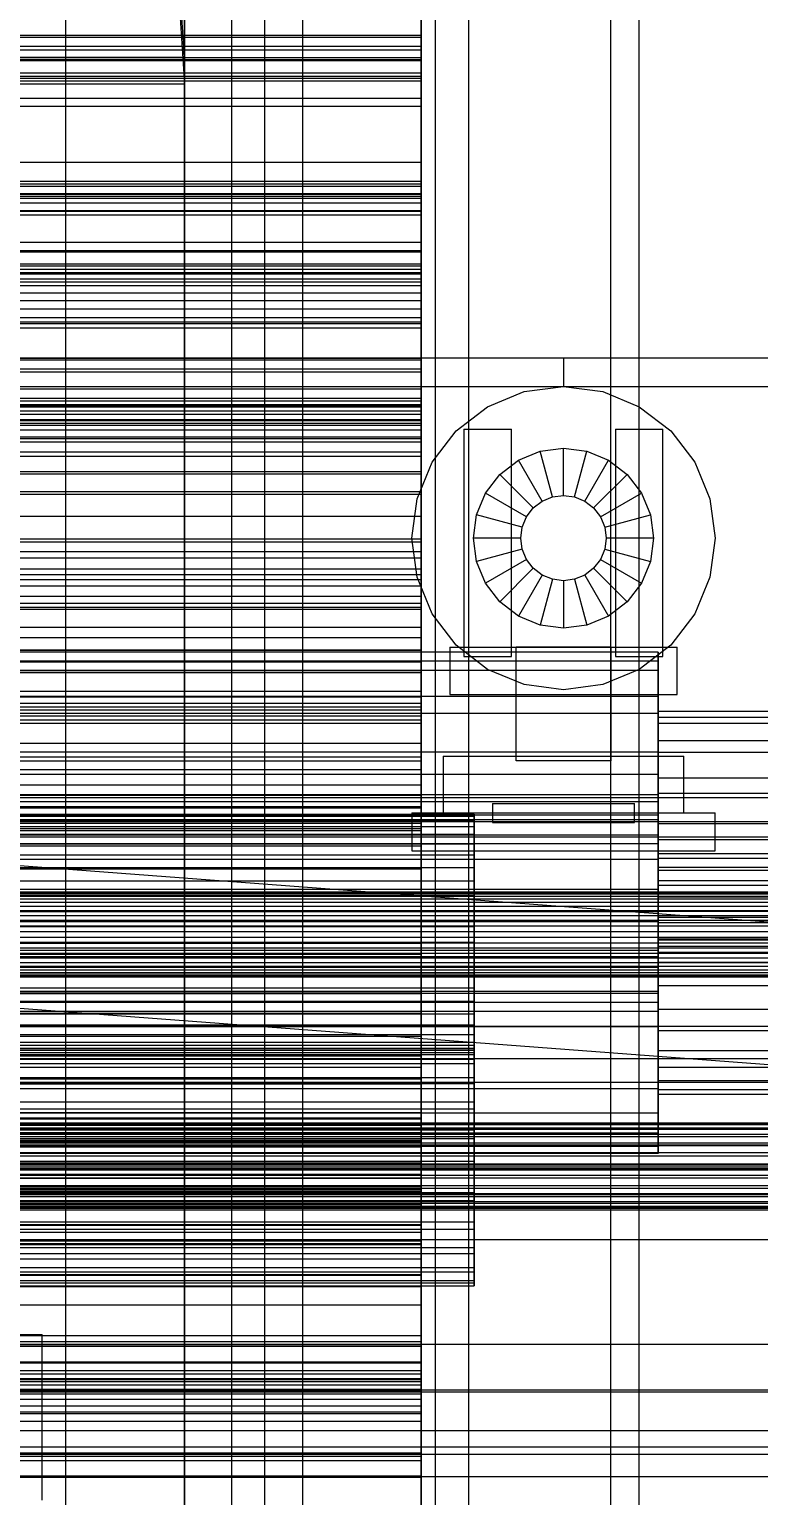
# Model space of a CAD drawing. Header units: millimetres. Extents: x -1970 to 34302, y -65268 to 6837.
# Drawn here: x 217.3 to 371.2, y -35690 to -35380.7 of the extents above; entities that cross this region are included whole.
import ezdxf

# ---------------------------------------------------------------- set-up
doc = ezdxf.new("R2010")
doc.units = ezdxf.units.MM
for name, color, linetype, lineweight in [('COTAS_O', 1, 'Continuous', 0), ('COTAS_P', 1, 'Continuous', 0), ('frontal_briquetadora', 7, 'Continuous', 0), ('frontal_C01', 7, 'Continuous', 0), ('frontal_C02', 7, 'Continuous', 0), ('frontal_C05', 7, 'Continuous', 0), ('frontal_dos-mix', 7, 'Continuous', 0), ('frontal_tolva_provisional', 7, 'Continuous', 0)]:
    doc.layers.add(name, color=color, linetype=linetype, lineweight=lineweight)
doc.dimstyles.new('R19_100', dxfattribs={"dimtxt": 250, "dimasz": 150, "dimexe": 150, "dimexo": 80, "dimgap": 100, "dimtad": 1, "dimtih": 1, "dimtoh": 1, "dimdsep": 46, "dimcen": 0.09, "dimadec": 0, "dimazin": 0, "dimtfac": 1, "dimtdec": 4, "dimtofl": 0, "dimtmove": 0, "dimatfit": 3, "dimfxl": 1, "dimtolj": 1, "dimtzin": 0, "dimarcsym": 0})

# ---------------------------------------------------------------- blocks, each defined once
blk = doc.blocks.new('*D41')
at = {"layer": 'COTAS_O', "color": 0, "lineweight": -2, "transparency": 16777216}
for p, q in [((-1480, -35920), (-1480, -35150)), ((490, -35920), (490, -35150)), ((-1330, -35300), (340, -35300))]:
    blk.add_line(p, q, dxfattribs=at)
at = {"layer": 'COTAS_O', "color": 0, "transparency": 16777216}
for points in [[(-1330, -35275), (-1330, -35325), (-1480, -35300)], [(340, -35275), (340, -35325), (490, -35300)]]:
    blk.add_solid(points, dxfattribs=at)
at = {"layer": 'Defpoints', "color": 0, "transparency": 16777216}
for p in [(490, -35300), (-1480, -36000), (490, -36000)]:
    blk.add_point(p, dxfattribs=at)
blk = doc.blocks.new('*D43')
at = {"layer": 'COTAS_P', "color": 0, "lineweight": -2, "transparency": 16777216}
for p, q in [((-804, -35920), (-804, -35150)), ((804, -35920), (804, -35150)), ((-654, -35300), (654, -35300))]:
    blk.add_line(p, q, dxfattribs=at)
at = {"layer": 'COTAS_P', "color": 0, "transparency": 16777216}
for points in [[(-654, -35275), (-654, -35325), (-804, -35300)], [(654, -35275), (654, -35325), (804, -35300)]]:
    blk.add_solid(points, dxfattribs=at)
at = {"layer": 'Defpoints', "color": 0, "transparency": 16777216}
for p in [(804, -35300), (-804, -36000), (804, -36000)]:
    blk.add_point(p, dxfattribs=at)

msp = doc.modelspace()

# ---------------------------------------------------------------- linework, layer by layer
at = {"layer": 'frontal_briquetadora'}
for p, q in [((340, -35988), (340, -34950)), ((346, -35988), (346, -34950))]:
    msp.add_line(p, q, dxfattribs=at)
at = {"layer": 'frontal_C01'}
for p, q in [((250, -35735.764), (250, -32680.37)), ((250, -32685.104), (250, -35740.498)), ((300, -35356.057), (300, -35381.955)), ((300, -35385.017), (300, -35359.591)), ((300, -35386.623), (300, -35361.443)), ((300, -35367.204), (300, -35391.614)), ((300, -35381.955), (-300, -35381.955)), ((-300, -35382.329), (300, -35382.329)), ((300, -35381.955), (300, -35385.017)), ((300, -35382.329), (300, -35431.355)), ((300, -35382.329), (300, -35384.293)), ((300, -35384.293), (-300, -35384.293)), ((-300, -35385.017), (300, -35385.017)), ((300, -35433.319), (300, -35384.293)), ((-300, -35386.623), (300, -35386.623)), ((300, -35387.348), (-300, -35387.348)), ((300, -35391.614), (300, -35386.623)), ((300, -35434.716), (300, -35387.348)), ((300, -35390.55), (300, -35387.348)), ((-300, -35390.55), (300, -35390.55)), ((300, -35391.614), (-300, -35391.614)), ((300, -35390.55), (300, -35437.918)), ((-300, -35396.876), (300, -35396.876)), ((300, -35408.758), (300, -35396.876)), ((300, -35396.876), (300, -35417.324)), ((300, -35408.758), (-300, -35408.758)), ((300, -35427.619), (300, -35408.758)), ((300, -35413.819), (-300, -35413.819)), ((300, -35432.005), (300, -35413.819)), ((300, -35413.819), (300, -35427.332)), ((300, -35417.324), (-300, -35417.324)), ((-300, -35419.035), (300, -35419.035)), ((300, -35417.324), (300, -35427.619)), ((300, -35419.035), (300, -35456.583)), ((300, -35419.035), (300, -35425.639)), ((300, -35425.639), (-300, -35425.639)), ((300, -35463.187), (300, -35425.639)), ((-300, -35427.332), (300, -35427.332)), ((-300, -35427.619), (300, -35427.619)), ((300, -35427.332), (300, -35443.713)), ((300, -35430.247), (-300, -35430.247)), ((300, -35431.355), (-300, -35431.355)), ((300, -35436.317), (300, -35430.247)), ((300, -35430.247), (300, -35432.337)), ((300, -35433.319), (300, -35431.355)), ((-300, -35432.005), (300, -35432.005)), ((300, -35432.337), (-300, -35432.337)), ((-300, -35433.319), (300, -35433.319)), ((300, -35433.986), (-300, -35433.986)), ((-300, -35434.716), (300, -35434.716)), ((300, -35443.713), (300, -35432.005)), ((300, -35432.337), (300, -35442.446)), ((300, -35467.003), (300, -35433.986)), ((300, -35441.495), (300, -35433.986)), ((300, -35434.716), (300, -35437.918)), ((300, -35436.317), (-300, -35436.317)), ((300, -35437.918), (-300, -35437.918)), ((300, -35450.135), (300, -35436.317)), ((-300, -35441.495), (300, -35441.495)), ((300, -35442.446), (-300, -35442.446)), ((300, -35443.713), (-300, -35443.713)), ((300, -35441.495), (300, -35474.513)), ((300, -35442.446), (300, -35459.885)), ((300, -35450.135), (-300, -35450.135)), ((300, -35470.758), (300, -35450.135)), ((300, -35456.583), (-300, -35456.583)), ((300, -35463.187), (300, -35456.583)), ((300, -35459.885), (-300, -35459.885)), ((300, -35459.885), (300, -35483.465)), ((-300, -35463.187), (300, -35463.187)), ((-300, -35467.003), (300, -35467.003)), ((300, -35467.003), (300, -35474.513)), ((300, -35470.758), (-300, -35470.758)), ((300, -35496.782), (300, -35470.758)), ((300, -35474.513), (-300, -35474.513)), ((-300, -35478.725), (300, -35478.725)), ((300, -35495.771), (300, -35478.725)), ((300, -35478.725), (300, -35488.243)), ((300, -35483.465), (-300, -35483.465)), ((300, -35483.465), (300, -35511.579)), ((300, -35488.243), (-300, -35488.243)), ((300, -35488.243), (300, -35503.013)), ((-300, -35490.834), (300, -35490.834)), ((300, -35490.834), (300, -35506.842)), ((300, -35490.834), (300, -35500.307)), ((300, -35495.771), (-300, -35495.771)), ((300, -35496.782), (-300, -35496.782)), ((300, -35503.013), (300, -35495.771)), ((300, -35526.432), (300, -35496.782)), ((300, -35500.307), (-300, -35500.307)), ((300, -35502.685), (-300, -35502.685)), ((-300, -35503.013), (300, -35503.013)), ((300, -35516.316), (300, -35500.307)), ((300, -35509.003), (300, -35502.685)), ((300, -35502.685), (300, -35520.328)), ((300, -35506.842), (-300, -35506.842)), ((-300, -35509.003), (300, -35509.003)), ((300, -35516.316), (300, -35506.842)), ((300, -35524.291), (300, -35509.003)), ((350, -35512.085), (-350, -35512.085)), ((-300, -35511.579), (300, -35511.579)), ((300, -35511.709), (-300, -35511.709)), ((300, -35511.579), (300, -35542.312)), ((300, -35521.529), (300, -35511.709)), ((300, -35521.515), (300, -35511.709)), ((350, -35514), (350, -35512.085)), ((350, -35512.085), (350, -35515.941)), ((350, -35514), (-350, -35514)), ((350, -35521.397), (350, -35514)), ((350, -35515.941), (-350, -35515.941)), ((-300, -35516.316), (300, -35516.316)), ((350, -35515.941), (350, -35524.983)), ((350, -35521.397), (-350, -35521.397)), ((-300, -35520.328), (300, -35520.328)), ((-300, -35521.515), (300, -35521.515)), ((-300, -35521.529), (300, -35521.529)), ((300, -35520.328), (300, -35524.291)), ((300, -35521.515), (300, -35531.335)), ((300, -35521.529), (300, -35531.335)), ((350, -35533.148), (350, -35521.397)), ((300, -35524.291), (-300, -35524.291)), ((350, -35527.145), (350, -35524.557)), ((350, -35524.557), (350, -35525.842)), ((500, -35524.557), (350, -35524.557)), ((350, -35524.983), (-350, -35524.983)), ((300, -35526.432), (-300, -35526.432)), ((300, -35557.688), (300, -35526.432)), ((350, -35524.983), (350, -35537.833)), ((350, -35525.842), (350, -35530.806)), ((500, -35525.842), (350, -35525.842)), ((350, -35533.212), (350, -35527.145)), ((500, -35527.145), (350, -35527.145)), ((350, -35530.806), (350, -35538.691)), ((500, -35530.806), (350, -35530.806)), ((350, -35533.148), (-350, -35533.148)), ((300, -35531.335), (-300, -35531.335)), ((350, -35547.464), (350, -35533.148)), ((350, -35541.836), (350, -35533.212)), ((500, -35533.212), (350, -35533.212)), ((-350, -35537.833), (350, -35537.833)), ((350, -35537.833), (350, -35552.536)), ((350, -35538.691), (350, -35548.298)), ((500, -35538.691), (350, -35538.691)), ((300, -35542.312), (-300, -35542.312)), ((300, -35542.312), (300, -35573.568)), ((350, -35551.702), (350, -35541.836)), ((350, -35541.836), (500, -35541.836)), ((-311.15, -35546.25), (311.15, -35546.25)), ((311.15, -35546.692), (311.15, -35546.25)), ((311.15, -35546.25), (311.15, -35547.534)), ((350, -35547.464), (-350, -35547.464)), ((-311.15, -35546.692), (311.15, -35546.692)), ((-311.15, -35547.534), (311.15, -35547.534)), ((-311.15, -35548.832), (311.15, -35548.832)), ((311.15, -35548.832), (311.15, -35546.692)), ((311.15, -35547.534), (311.15, -35550.459)), ((311.15, -35552.523), (311.15, -35548.832)), ((350, -35562.167), (350, -35547.464)), ((350, -35548.298), (350, -35558.164)), ((500, -35548.298), (350, -35548.298)), ((350, -35552.536), (-350, -35552.536)), ((-311.15, -35550.459), (311.15, -35550.459)), ((-311.15, -35552.523), (311.15, -35552.523)), ((311.15, -35550.459), (311.15, -35554.824)), ((311.15, -35557.514), (311.15, -35552.523)), ((350, -35561.309), (350, -35551.702)), ((500, -35551.702), (350, -35551.702)), ((350, -35552.536), (350, -35566.852)), ((-311.15, -35554.824), (311.15, -35554.824)), ((311.15, -35554.824), (311.15, -35560.333)), ((-311.15, -35557.514), (311.15, -35557.514)), ((300, -35557.688), (-300, -35557.688)), ((300, -35588.421), (300, -35557.688)), ((311.15, -35563.465), (311.15, -35557.514)), ((350, -35558.164), (350, -35566.788)), ((500, -35558.164), (350, -35558.164)), ((-311.15, -35560.333), (311.15, -35560.333)), ((311.15, -35560.333), (311.15, -35566.609)), ((350, -35569.194), (350, -35561.309)), ((500, -35561.309), (350, -35561.309)), ((-440, -35562.616), (440, -35562.616)), ((-440, -35562.773), (440, -35562.773)), ((-440, -35563.071), (440, -35563.071)), ((-440, -35563.531), (440, -35563.531)), ((-440, -35564.107), (440, -35564.107)), ((-440, -35564.839), (440, -35564.839)), ((350, -35562.167), (-350, -35562.167)), ((311.15, -35563.465), (-311.15, -35563.465)), ((311.15, -35569.97), (311.15, -35563.465)), ((350, -35575.017), (350, -35562.167)), ((-440, -35565.654), (440, -35565.654)), ((-440, -35566.607), (440, -35566.607)), ((-440, -35567.606), (440, -35567.606)), ((350, -35566.852), (-350, -35566.852)), ((-311.15, -35566.609), (311.15, -35566.609)), ((311.15, -35566.609), (311.15, -35573.225)), ((350, -35566.788), (350, -35572.855)), ((500, -35566.788), (350, -35566.788)), ((350, -35566.852), (350, -35578.603)), ((440, -35568.716), (-440, -35568.716)), ((-440, -35569.83), (440, -35569.83)), ((-440, -35571.021), (440, -35571.021)), ((-311.15, -35569.97), (311.15, -35569.97)), ((300, -35568.665), (-300, -35568.665)), ((300, -35578.485), (300, -35568.665)), ((300, -35578.471), (300, -35568.665)), ((311.15, -35576.586), (311.15, -35569.97)), ((350, -35574.158), (350, -35569.194)), ((500, -35569.194), (350, -35569.194)), ((-440, -35572.174), (440, -35572.174)), ((-440, -35573.365), (440, -35573.365)), ((-311.15, -35573.225), (311.15, -35573.225)), ((300, -35573.568), (-300, -35573.568)), ((300, -35573.568), (300, -35603.218)), ((311.15, -35573.225), (311.15, -35579.73)), ((350, -35572.855), (350, -35575.443)), ((500, -35572.855), (350, -35572.855)), ((350, -35575.443), (350, -35574.158)), ((500, -35574.158), (350, -35574.158)), ((-440, -35574.479), (440, -35574.479)), ((-440, -35575.589), (440, -35575.589)), ((-440, -35576.587), (440, -35576.587)), ((350, -35575.017), (-350, -35575.017)), ((-311.15, -35576.586), (311.15, -35576.586)), ((300, -35575.709), (-300, -35575.709)), ((300, -35579.672), (300, -35575.709)), ((300, -35575.709), (300, -35590.997)), ((311.15, -35582.862), (311.15, -35576.586)), ((350, -35584.059), (350, -35575.017)), ((500, -35575.443), (350, -35575.443)), ((-440, -35577.54), (440, -35577.54)), ((-440, -35578.356), (440, -35578.356)), ((-440, -35579.087), (440, -35579.087)), ((-440, -35579.664), (440, -35579.664)), ((-440, -35580.124), (440, -35580.124)), ((-440, -35580.422), (440, -35580.422)), ((350, -35578.603), (-350, -35578.603)), ((-311.15, -35579.73), (311.15, -35579.73)), ((-300, -35578.471), (300, -35578.471)), ((-300, -35578.485), (300, -35578.485)), ((-300, -35579.672), (300, -35579.672)), ((300, -35578.471), (300, -35588.291)), ((300, -35578.485), (300, -35588.291)), ((300, -35597.315), (300, -35579.672)), ((311.15, -35579.73), (311.15, -35585.681)), ((350, -35578.603), (350, -35586)), ((-440, -35580.579), (440, -35580.579)), ((-311.15, -35582.862), (311.15, -35582.862)), ((311.15, -35588.37), (311.15, -35582.862)), ((350, -35584.059), (-350, -35584.059)), ((350, -35586), (-350, -35586)), ((-311.15, -35585.681), (311.15, -35585.681)), ((-300, -35583.684), (300, -35583.684)), ((300, -35583.684), (300, -35599.693)), ((300, -35583.684), (300, -35593.158)), ((311.15, -35585.681), (311.15, -35590.672)), ((350, -35587.915), (350, -35584.059)), ((350, -35586), (350, -35587.915)), ((350, -35587.915), (-350, -35587.915)), ((-311.15, -35588.37), (311.15, -35588.37)), ((300, -35588.291), (-300, -35588.291)), ((300, -35588.421), (-300, -35588.421)), ((300, -35616.535), (300, -35588.421)), ((311.15, -35592.736), (311.15, -35588.37)), ((-311.15, -35590.672), (311.15, -35590.672)), ((-311.15, -35592.736), (311.15, -35592.736)), ((-300, -35590.997), (300, -35590.997)), ((300, -35590.997), (300, -35597.315)), ((311.15, -35590.672), (311.15, -35594.363)), ((311.15, -35595.66), (311.15, -35592.736)), ((-311.15, -35594.363), (311.15, -35594.363)), ((-311.15, -35595.66), (311.15, -35595.66)), ((300, -35593.158), (-300, -35593.158)), ((300, -35609.166), (300, -35593.158)), ((311.15, -35594.363), (311.15, -35596.503)), ((311.15, -35596.945), (311.15, -35595.66)), ((-311.15, -35596.503), (311.15, -35596.503)), ((-311.15, -35596.945), (311.15, -35596.945)), ((-300, -35596.987), (300, -35596.987)), ((300, -35597.315), (-300, -35597.315)), ((300, -35596.987), (300, -35604.229)), ((300, -35611.757), (300, -35596.987)), ((311.15, -35596.503), (311.15, -35596.945)), ((300, -35599.693), (-300, -35599.693)), ((300, -35609.166), (300, -35599.693)), ((300, -35603.218), (-300, -35603.218)), ((300, -35604.229), (-300, -35604.229)), ((300, -35603.218), (300, -35629.242)), ((300, -35604.229), (300, -35621.275)), ((-300, -35609.166), (300, -35609.166)), ((300, -35611.757), (-300, -35611.757)), ((300, -35621.275), (300, -35611.757)), ((300, -35616.535), (-300, -35616.535)), ((300, -35640.115), (300, -35616.535)), ((-450, -35620.217), (450, -35620.217)), ((430, -35621.369), (-430, -35621.369)), ((-300, -35621.275), (300, -35621.275)), ((430, -35626.369), (-430, -35626.369)), ((300, -35625.487), (-300, -35625.487)), ((300, -35658.505), (300, -35625.487)), ((300, -35632.997), (300, -35625.487)), ((450, -35629.823), (-450, -35629.823)), ((300, -35629.242), (-300, -35629.242)), ((300, -35629.242), (300, -35649.865)), ((-300, -35632.997), (300, -35632.997)), ((300, -35632.997), (300, -35666.014)), ((-300, -35636.813), (300, -35636.813)), ((300, -35636.813), (300, -35674.361)), ((300, -35636.813), (300, -35643.417)), ((300, -35640.115), (-300, -35640.115)), ((300, -35657.554), (300, -35640.115)), ((300, -35643.417), (-300, -35643.417)), ((300, -35680.965), (300, -35643.417)), ((300, -35649.865), (-300, -35649.865)), ((300, -35649.865), (300, -35663.683)), ((300, -35656.287), (-300, -35656.287)), ((300, -35657.554), (-300, -35657.554)), ((300, -35672.668), (300, -35656.287)), ((300, -35656.287), (300, -35667.995)), ((300, -35667.663), (300, -35657.554)), ((450, -35658.112), (-450, -35658.112)), ((-300, -35658.505), (300, -35658.505)), ((300, -35658.505), (300, -35666.014)), ((300, -35662.082), (-300, -35662.082)), ((300, -35663.683), (-300, -35663.683)), ((300, -35709.45), (300, -35662.082)), ((300, -35665.284), (300, -35662.082)), ((300, -35663.683), (300, -35669.753)), ((-300, -35665.284), (300, -35665.284)), ((300, -35666.014), (-300, -35666.014)), ((-300, -35666.681), (300, -35666.681)), ((300, -35665.284), (300, -35712.652)), ((300, -35666.681), (300, -35715.707)), ((300, -35666.681), (300, -35668.645)), ((-450, -35667.717), (450, -35667.717)), ((300, -35667.663), (-300, -35667.663)), ((-300, -35667.995), (300, -35667.995)), ((300, -35668.645), (-300, -35668.645)), ((300, -35669.753), (-300, -35669.753)), ((300, -35669.753), (300, -35667.663)), ((300, -35667.995), (300, -35686.181)), ((300, -35717.671), (300, -35668.645)), ((-300, -35672.381), (300, -35672.381)), ((-300, -35672.668), (300, -35672.668)), ((300, -35672.381), (300, -35691.242)), ((300, -35682.676), (300, -35672.381)), ((300, -35686.181), (300, -35672.668)), ((300, -35674.361), (-300, -35674.361)), ((300, -35680.965), (300, -35674.361)), ((430, -35676.369), (-430, -35676.369)), ((430, -35681.369), (-430, -35681.369)), ((-300, -35680.965), (300, -35680.965)), ((300, -35682.676), (-300, -35682.676)), ((300, -35703.124), (300, -35682.676)), ((300, -35686.181), (-300, -35686.181))]:
    msp.add_line(p, q, dxfattribs=at)
at = {"layer": 'frontal_C02'}
for p, q in [((250, -35767.535), (250, -32976.99)), ((250, -32981.769), (250, -35772.314)), ((250, -35386.528), (228.298, -35041.759)), ((228.298, -35047.5), (250, -35392.269)), ((-300, -35387.01), (300, -35387.01)), ((130, -35386.528), (250, -35386.528)), ((250, -35392.269), (250, -35386.528)), ((300, -35391.059), (300, -35387.01)), ((300, -35387.01), (300, -35412.781)), ((300, -35389.935), (-300, -35389.935)), ((300, -35391.059), (-300, -35391.059)), ((300, -35415.315), (300, -35389.935)), ((300, -35389.935), (300, -35395.193)), ((300, -35416.29), (300, -35391.059)), ((250, -35392.269), (130, -35392.269)), ((-300, -35395.193), (300, -35395.193)), ((300, -35395.193), (300, -35419.872)), ((300, -35412.781), (-300, -35412.781)), ((-300, -35413.236), (300, -35413.236)), ((300, -35412.781), (300, -35416.29)), ((300, -35413.236), (300, -35461.953)), ((300, -35413.236), (300, -35415.487)), ((-300, -35415.315), (300, -35415.315)), ((300, -35415.487), (-300, -35415.487)), ((300, -35415.961), (-300, -35415.961)), ((-300, -35416.29), (300, -35416.29)), ((300, -35419.872), (300, -35415.315)), ((300, -35464.204), (300, -35415.487)), ((300, -35463.778), (300, -35415.961)), ((300, -35418.884), (300, -35415.961)), ((-300, -35418.884), (300, -35418.884)), ((300, -35418.884), (300, -35466.701)), ((300, -35419.872), (-300, -35419.872)), ((-300, -35430.538), (300, -35430.538)), ((300, -35442.811), (300, -35430.538)), ((300, -35430.538), (300, -35450.496)), ((300, -35439.738), (-300, -35439.738)), ((300, -35458.468), (300, -35439.738)), ((300, -35439.738), (300, -35452.896)), ((300, -35442.811), (-300, -35442.811)), ((300, -35461.131), (300, -35442.811)), ((300, -35450.496), (-300, -35450.496)), ((300, -35450.496), (300, -35461.131)), ((-300, -35452.272), (300, -35452.272)), ((-300, -35452.896), (300, -35452.896)), ((300, -35452.272), (300, -35488.836)), ((300, -35452.272), (300, -35459.093)), ((300, -35452.896), (300, -35469.869)), ((-300, -35458.468), (300, -35458.468)), ((300, -35459.093), (-300, -35459.093)), ((300, -35469.869), (300, -35458.468)), ((300, -35495.657), (300, -35459.093)), ((300, -35460.073), (-300, -35460.073)), ((300, -35460.39), (-300, -35460.39)), ((-300, -35461.131), (300, -35461.131)), ((300, -35461.953), (-300, -35461.953)), ((300, -35465.24), (300, -35460.073)), ((300, -35460.073), (300, -35463.079)), ((300, -35494.494), (300, -35460.39)), ((300, -35467.703), (300, -35460.39)), ((300, -35464.204), (300, -35461.953)), ((300, -35463.079), (-300, -35463.079)), ((-300, -35463.778), (300, -35463.778)), ((-300, -35464.204), (300, -35464.204)), ((300, -35465.24), (-300, -35465.24)), ((300, -35463.079), (300, -35474.053)), ((300, -35463.778), (300, -35466.701)), ((300, -35478.227), (300, -35465.24)), ((300, -35466.701), (-300, -35466.701)), ((-300, -35467.703), (300, -35467.703)), ((300, -35467.703), (300, -35501.807)), ((300, -35469.869), (-300, -35469.869)), ((300, -35474.053), (-300, -35474.053)), ((300, -35474.053), (300, -35492.247)), ((300, -35478.227), (-300, -35478.227)), ((300, -35498.15), (300, -35478.227)), ((300, -35488.836), (-300, -35488.836)), ((300, -35495.657), (300, -35488.836)), ((300, -35492.247), (-300, -35492.247)), ((300, -35492.247), (300, -35516.421)), ((-300, -35494.494), (300, -35494.494)), ((-300, -35495.657), (300, -35495.657)), ((300, -35494.494), (300, -35501.807)), ((300, -35498.15), (-300, -35498.15)), ((300, -35523.652), (300, -35498.15)), ((300, -35501.807), (-300, -35501.807)), ((-300, -35514.114), (300, -35514.114)), ((300, -35531.322), (300, -35514.114)), ((300, -35514.114), (300, -35522.912)), ((300, -35516.421), (-300, -35516.421)), ((300, -35516.421), (300, -35544.928)), ((300, -35522.912), (-300, -35522.912)), ((300, -35523.652), (-300, -35523.652)), ((300, -35522.912), (300, -35537.822)), ((300, -35552.993), (300, -35523.652)), ((-300, -35525.533), (300, -35525.533)), ((300, -35527.124), (-300, -35527.124)), ((300, -35525.533), (300, -35540.146)), ((300, -35525.533), (300, -35535.097)), ((300, -35534.185), (300, -35527.124)), ((300, -35527.124), (300, -35544.656)), ((300, -35531.322), (-300, -35531.322)), ((300, -35537.822), (300, -35531.322)), ((-300, -35534.185), (300, -35534.185)), ((300, -35535.097), (-300, -35535.097)), ((300, -35536.868), (-300, -35536.868)), ((300, -35549.376), (300, -35534.185)), ((300, -35549.71), (300, -35535.097)), ((300, -35548.121), (300, -35536.868)), ((300, -35546.612), (300, -35536.868)), ((-300, -35537.822), (300, -35537.822)), ((300, -35540.146), (-300, -35540.146)), ((300, -35549.71), (300, -35540.146)), ((430, -35542.837), (-430, -35542.837)), ((350, -35542.175), (-350, -35542.175)), ((350, -35543.659), (350, -35542.175)), ((350, -35542.175), (350, -35546.45)), ((350, -35543.659), (-350, -35543.659)), ((-300, -35544.656), (300, -35544.656)), ((-300, -35544.928), (300, -35544.928)), ((300, -35544.656), (300, -35549.376)), ((300, -35544.928), (300, -35575.825)), ((350, -35550.676), (350, -35543.659)), ((430, -35547.837), (-430, -35547.837)), ((350, -35546.45), (-350, -35546.45)), ((-300, -35546.612), (300, -35546.612)), ((-300, -35548.121), (300, -35548.121)), ((300, -35549.376), (-300, -35549.376)), ((300, -35546.612), (300, -35557.865)), ((300, -35548.121), (300, -35557.865)), ((350, -35546.45), (350, -35555.832)), ((350, -35550.676), (-350, -35550.676)), ((-300, -35549.71), (300, -35549.71)), ((350, -35562.156), (350, -35550.676)), ((300, -35552.993), (-300, -35552.993)), ((300, -35584.175), (300, -35552.993)), ((350, -35557.486), (350, -35554.618)), ((350, -35554.618), (350, -35555.613)), ((500, -35554.618), (350, -35554.618)), ((350, -35555.613), (350, -35560.322)), ((500, -35555.613), (350, -35555.613)), ((350, -35555.832), (-350, -35555.832)), ((300, -35557.865), (-300, -35557.865)), ((350, -35555.832), (350, -35568.894)), ((350, -35563.782), (350, -35557.486)), ((500, -35557.486), (350, -35557.486)), ((350, -35560.322), (350, -35568.026)), ((500, -35560.322), (350, -35560.322)), ((350, -35562.156), (-350, -35562.156)), ((350, -35576.354), (350, -35562.156)), ((350, -35572.547), (350, -35563.782)), ((500, -35563.782), (350, -35563.782)), ((350, -35568.026), (350, -35577.553)), ((500, -35568.026), (350, -35568.026)), ((-350, -35568.894), (350, -35568.894)), ((350, -35568.894), (350, -35583.646)), ((350, -35582.447), (350, -35572.547)), ((350, -35572.547), (500, -35572.547)), ((350, -35576.354), (-350, -35576.354)), ((300, -35575.825), (-300, -35575.825)), ((300, -35575.825), (300, -35607.007)), ((350, -35591.106), (350, -35576.354)), ((350, -35577.553), (350, -35587.453)), ((500, -35577.553), (350, -35577.553)), ((350, -35591.974), (350, -35582.447)), ((500, -35582.447), (350, -35582.447)), ((350, -35583.646), (-350, -35583.646)), ((300, -35584.175), (-300, -35584.175)), ((300, -35615.072), (300, -35584.175)), ((350, -35583.646), (350, -35597.844)), ((350, -35587.453), (350, -35596.218)), ((500, -35587.453), (350, -35587.453)), ((350, -35591.106), (-350, -35591.106)), ((350, -35604.168), (350, -35591.106)), ((350, -35599.678), (350, -35591.974)), ((500, -35591.974), (350, -35591.974)), ((-311.15, -35594.983), (311.15, -35594.983)), ((-311.15, -35595.62), (311.15, -35595.62)), ((311.15, -35595.62), (311.15, -35594.983)), ((311.15, -35594.983), (311.15, -35596.077)), ((311.15, -35597.942), (311.15, -35595.62)), ((430, -35597.837), (-430, -35597.837)), ((350, -35597.844), (-350, -35597.844)), ((-311.15, -35596.077), (311.15, -35596.077)), ((-311.15, -35597.942), (311.15, -35597.942)), ((-311.15, -35598.826), (311.15, -35598.826)), ((311.15, -35596.077), (311.15, -35598.826)), ((311.15, -35601.794), (311.15, -35597.942)), ((311.15, -35598.826), (311.15, -35603.043)), ((350, -35596.218), (350, -35602.514)), ((500, -35596.218), (350, -35596.218)), ((350, -35597.844), (350, -35609.324)), ((-311.15, -35601.794), (311.15, -35601.794)), ((311.15, -35606.91), (311.15, -35601.794)), ((350, -35604.387), (350, -35599.678)), ((500, -35599.678), (350, -35599.678)), ((430, -35602.837), (-430, -35602.837)), ((350, -35604.168), (-350, -35604.168)), ((-311.15, -35603.043), (311.15, -35603.043)), ((300, -35602.135), (-300, -35602.135)), ((300, -35613.388), (300, -35602.135)), ((300, -35611.879), (300, -35602.135)), ((311.15, -35603.043), (311.15, -35608.441)), ((350, -35602.514), (350, -35605.382)), ((500, -35602.514), (350, -35602.514)), ((350, -35613.55), (350, -35604.168)), ((350, -35605.382), (350, -35604.387)), ((500, -35604.387), (350, -35604.387)), ((-311.15, -35606.91), (311.15, -35606.91)), ((300, -35607.007), (-300, -35607.007)), ((300, -35607.007), (300, -35636.348)), ((311.15, -35612.944), (311.15, -35606.91)), ((500, -35605.382), (350, -35605.382)), ((-440, -35611.373), (440, -35611.373)), ((350, -35609.324), (-350, -35609.324)), ((-311.15, -35608.441), (311.15, -35608.441)), ((-300, -35610.29), (300, -35610.29)), ((300, -35610.624), (-300, -35610.624)), ((300, -35610.29), (300, -35624.903)), ((300, -35610.29), (300, -35619.854)), ((300, -35615.344), (300, -35610.624)), ((300, -35610.624), (300, -35625.815)), ((311.15, -35608.441), (311.15, -35614.652)), ((350, -35609.324), (350, -35616.341)), ((-440, -35611.599), (440, -35611.599)), ((-440, -35611.761), (440, -35611.761)), ((-440, -35612.422), (440, -35612.422)), ((-440, -35612.735), (440, -35612.735)), ((-440, -35613.787), (440, -35613.787)), ((-440, -35614.229), (440, -35614.229)), ((350, -35613.55), (-350, -35613.55)), ((311.15, -35612.944), (-311.15, -35612.944)), ((-300, -35611.879), (300, -35611.879)), ((-300, -35613.388), (300, -35613.388)), ((300, -35611.879), (300, -35623.132)), ((300, -35613.388), (300, -35623.132)), ((311.15, -35619.484), (311.15, -35612.944)), ((350, -35617.825), (350, -35613.55)), ((-440, -35615.6), (440, -35615.6)), ((-440, -35616.142), (440, -35616.142)), ((350, -35616.341), (-350, -35616.341)), ((-311.15, -35614.652), (311.15, -35614.652)), ((300, -35615.072), (-300, -35615.072)), ((-300, -35615.344), (300, -35615.344)), ((300, -35643.579), (300, -35615.072)), ((300, -35632.876), (300, -35615.344)), ((311.15, -35614.652), (311.15, -35621.252)), ((350, -35616.341), (350, -35617.825)), ((440, -35617.738), (-440, -35617.738)), ((-440, -35618.343), (440, -35618.343)), ((-440, -35620.055), (440, -35620.055)), ((350, -35617.825), (-350, -35617.825)), ((-311.15, -35619.484), (311.15, -35619.484)), ((300, -35619.854), (-300, -35619.854)), ((300, -35634.467), (300, -35619.854)), ((311.15, -35626.085), (311.15, -35619.484)), ((-440, -35620.681), (440, -35620.681)), ((-440, -35622.394), (440, -35622.394)), ((-440, -35622.998), (440, -35622.998)), ((-311.15, -35621.252), (311.15, -35621.252)), ((-300, -35622.178), (300, -35622.178)), ((300, -35623.132), (-300, -35623.132)), ((300, -35622.178), (300, -35628.678)), ((300, -35637.088), (300, -35622.178)), ((311.15, -35621.252), (311.15, -35627.792)), ((-440, -35624.594), (440, -35624.594)), ((-440, -35625.136), (440, -35625.136)), ((-440, -35626.507), (440, -35626.507)), ((-311.15, -35626.085), (311.15, -35626.085)), ((300, -35624.903), (-300, -35624.903)), ((-300, -35625.815), (300, -35625.815)), ((300, -35634.467), (300, -35624.903)), ((300, -35625.815), (300, -35632.876)), ((311.15, -35632.295), (311.15, -35626.085)), ((-440, -35626.95), (440, -35626.95)), ((-440, -35628.001), (440, -35628.001)), ((-440, -35628.314), (440, -35628.314)), ((-440, -35628.975), (440, -35628.975)), ((-440, -35629.137), (440, -35629.137)), ((-440, -35629.363), (440, -35629.363)), ((-311.15, -35627.792), (311.15, -35627.792)), ((300, -35628.678), (-300, -35628.678)), ((300, -35628.678), (300, -35645.886)), ((311.15, -35627.792), (311.15, -35633.826)), ((-311.15, -35632.295), (311.15, -35632.295)), ((300, -35632.876), (-300, -35632.876)), ((311.15, -35637.693), (311.15, -35632.295)), ((-311.15, -35633.826), (311.15, -35633.826)), ((-300, -35634.467), (300, -35634.467)), ((311.15, -35633.826), (311.15, -35638.943)), ((-311.15, -35637.693), (311.15, -35637.693)), ((-311.15, -35638.943), (311.15, -35638.943)), ((300, -35636.348), (-300, -35636.348)), ((300, -35637.088), (-300, -35637.088)), ((300, -35636.348), (300, -35661.85)), ((300, -35645.886), (300, -35637.088)), ((311.15, -35641.91), (311.15, -35637.693)), ((311.15, -35638.943), (311.15, -35642.794)), ((-311.15, -35641.91), (311.15, -35641.91)), ((311.15, -35644.659), (311.15, -35641.91)), ((-311.15, -35642.794), (311.15, -35642.794)), ((-311.15, -35644.659), (311.15, -35644.659)), ((-311.15, -35645.116), (311.15, -35645.116)), ((300, -35643.579), (-300, -35643.579)), ((300, -35667.753), (300, -35643.579)), ((311.15, -35642.794), (311.15, -35645.116)), ((311.15, -35645.753), (311.15, -35644.659)), ((311.15, -35645.116), (311.15, -35645.753)), ((-311.15, -35645.753), (311.15, -35645.753)), ((-300, -35645.886), (300, -35645.886)), ((300, -35658.193), (-300, -35658.193)), ((300, -35692.297), (300, -35658.193)), ((300, -35665.506), (300, -35658.193)), ((300, -35661.85), (-300, -35661.85)), ((300, -35661.85), (300, -35681.773)), ((-300, -35664.343), (300, -35664.343)), ((-300, -35665.506), (300, -35665.506)), ((300, -35664.343), (300, -35700.907)), ((300, -35664.343), (300, -35671.164)), ((300, -35665.506), (300, -35699.61)), ((-450, -35668.138), (450, -35668.138)), ((300, -35667.753), (-300, -35667.753)), ((300, -35685.947), (300, -35667.753)), ((300, -35671.164), (-300, -35671.164)), ((300, -35707.728), (300, -35671.164)), ((450, -35679.829), (-450, -35679.829)), ((300, -35681.773), (-300, -35681.773)), ((300, -35681.773), (300, -35694.76)), ((300, -35685.947), (-300, -35685.947)), ((300, -35696.921), (300, -35685.947))]:
    msp.add_line(p, q, dxfattribs=at)
at = {"layer": 'frontal_C05'}
for p, q in [((260, -35980), (260, -35030)), ((267, -35980), (267, -35030)), ((303, -35980), (303, -35030)), ((310, -35980), (310, -35030))]:
    msp.add_line(p, q, dxfattribs=at)
at = {"layer": 'frontal_dos-mix'}
for p, q in [((225, -35980), (225, -33282.5)), ((275, -35980), (275, -33282.5))]:
    msp.add_line(p, q, dxfattribs=at)
at = {"layer": 'frontal_tolva_provisional'}
for p, q in [((300, -35450), (300, -34900)), ((300, -35450), (300, -35150)), ((-804, -35450), (804, -35450)), ((-800, -35450), (800, -35450)), ((-650, -35450), (330, -35450)), ((-300, -35450), (300, -35450)), ((300, -35450), (804, -35450)), ((330, -35450), (330, -35456)), ((330, -35450), (1500, -35450)), ((-650, -35456), (330, -35456)), ((321.718, -35457.09), (330, -35456)), ((330, -35456), (1500, -35456)), ((330, -35456), (338.282, -35457.09)), ((314, -35460.287), (321.718, -35457.09)), ((338.282, -35457.09), (346, -35460.287)), ((307.373, -35465.373), (314, -35460.287)), ((346, -35460.287), (352.627, -35465.373)), ((302.287, -35472), (307.373, -35465.373)), ((309, -35465), (319, -35465)), ((309, -35465), (309, -35513)), ((319, -35513), (319, -35465)), ((341, -35465), (351, -35465)), ((341, -35465), (341, -35513)), ((351, -35513), (351, -35465)), ((352.627, -35465.373), (357.713, -35472)), ((325.082, -35469.647), (330, -35469)), ((330, -35479), (330, -35469)), ((330, -35469), (334.918, -35469.647)), ((299.09, -35479.718), (302.287, -35472)), ((316.565, -35474.565), (320.5, -35471.546)), ((320.5, -35471.546), (325.082, -35469.647)), ((325.5, -35480.206), (320.5, -35471.546)), ((327.671, -35479.307), (325.082, -35469.647)), ((332.329, -35479.307), (334.918, -35469.647)), ((334.5, -35480.206), (339.5, -35471.546)), ((334.918, -35469.647), (339.5, -35471.546)), ((339.5, -35471.546), (343.435, -35474.565)), ((357.713, -35472), (360.91, -35479.718)), ((313.546, -35478.5), (316.565, -35474.565)), ((323.636, -35481.636), (316.565, -35474.565)), ((336.364, -35481.636), (343.435, -35474.565)), ((343.435, -35474.565), (346.454, -35478.5)), ((298, -35488), (299.09, -35479.718)), ((311.647, -35483.082), (313.546, -35478.5)), ((322.206, -35483.5), (313.546, -35478.5)), ((323.636, -35481.636), (325.5, -35480.206)), ((325.5, -35480.206), (327.671, -35479.307)), ((327.671, -35479.307), (330, -35479)), ((330, -35479), (332.329, -35479.307)), ((332.329, -35479.307), (334.5, -35480.206)), ((334.5, -35480.206), (336.364, -35481.636)), ((337.794, -35483.5), (346.454, -35478.5)), ((346.454, -35478.5), (348.353, -35483.082)), ((360.91, -35479.718), (362, -35488)), ((311, -35488), (311.647, -35483.082)), ((321.307, -35485.671), (311.647, -35483.082)), ((321.307, -35485.671), (322.206, -35483.5)), ((322.206, -35483.5), (323.636, -35481.636)), ((336.364, -35481.636), (337.794, -35483.5)), ((337.794, -35483.5), (338.693, -35485.671)), ((338.693, -35485.671), (348.353, -35483.082)), ((348.353, -35483.082), (349, -35488)), ((321, -35488), (321.307, -35485.671)), ((338.693, -35485.671), (339, -35488)), ((299.09, -35496.282), (298, -35488)), ((321, -35488), (311, -35488)), ((311.647, -35492.918), (311, -35488)), ((321.307, -35490.329), (311.647, -35492.918)), ((321.307, -35490.329), (321, -35488)), ((322.206, -35492.5), (321.307, -35490.329)), ((338.693, -35490.329), (337.794, -35492.5)), ((339, -35488), (338.693, -35490.329)), ((338.693, -35490.329), (348.353, -35492.918)), ((349, -35488), (339, -35488)), ((349, -35488), (348.353, -35492.918)), ((362, -35488), (360.91, -35496.282)), ((313.546, -35497.5), (311.647, -35492.918)), ((322.206, -35492.5), (313.546, -35497.5)), ((323.636, -35494.364), (322.206, -35492.5)), ((337.794, -35492.5), (336.364, -35494.364)), ((337.794, -35492.5), (346.454, -35497.5)), ((348.353, -35492.918), (346.454, -35497.5)), ((302.287, -35504), (299.09, -35496.282)), ((323.636, -35494.364), (316.565, -35501.435)), ((325.5, -35495.794), (320.5, -35504.454)), ((325.5, -35495.794), (323.636, -35494.364)), ((327.671, -35496.693), (325.082, -35506.353)), ((327.671, -35496.693), (325.5, -35495.794)), ((330, -35497), (327.671, -35496.693)), ((332.329, -35496.693), (330, -35497)), ((334.5, -35495.794), (332.329, -35496.693)), ((332.329, -35496.693), (334.918, -35506.353)), ((336.364, -35494.364), (334.5, -35495.794)), ((334.5, -35495.794), (339.5, -35504.454)), ((336.364, -35494.364), (343.435, -35501.435)), ((360.91, -35496.282), (357.713, -35504)), ((316.565, -35501.435), (313.546, -35497.5)), ((330, -35497), (330, -35507)), ((346.454, -35497.5), (343.435, -35501.435)), ((320.5, -35504.454), (316.565, -35501.435)), ((343.435, -35501.435), (339.5, -35504.454)), ((307.373, -35510.627), (302.287, -35504)), ((325.082, -35506.353), (320.5, -35504.454)), ((339.5, -35504.454), (334.918, -35506.353)), ((357.713, -35504), (352.627, -35510.627)), ((330, -35507), (325.082, -35506.353)), ((334.918, -35506.353), (330, -35507)), ((306, -35511), (354, -35511)), ((306, -35511), (306, -35521)), ((314, -35515.713), (307.373, -35510.627)), ((340, -35511), (320, -35511)), ((320, -35535), (320, -35511)), ((340, -35511), (340, -35535)), ((352.627, -35510.627), (346, -35515.713)), ((354, -35521), (354, -35511)), ((309, -35513), (319, -35513)), ((341, -35513), (351, -35513)), ((321.718, -35518.91), (314, -35515.713)), ((346, -35515.713), (338.282, -35518.91)), ((306, -35521), (354, -35521)), ((330, -35520), (321.718, -35518.91)), ((338.282, -35518.91), (330, -35520)), ((304.6, -35534), (355.4, -35534)), ((304.6, -35534), (304.6, -35546)), ((355.4, -35546), (355.4, -35534)), ((340, -35535), (320, -35535)), ((298, -35546), (362, -35546)), ((298, -35546), (298, -35554)), ((304.6, -35546), (355.4, -35546)), ((315, -35544), (345, -35544)), ((315, -35544), (315, -35548)), ((345, -35548), (345, -35544)), ((362, -35554), (362, -35546)), ((315, -35548), (345, -35548)), ((200, -35551), (1400, -35551)), ((298, -35554), (362, -35554)), ((201.122, -35556.042), (1401.122, -35646.042)), ((198.878, -35585.958), (1398.878, -35675.958)), ((200, -35591), (1400, -35591)), ((-1000, -35616), (1500, -35616)), ((-1000, -35621), (1500, -35621)), ((200, -35636), (1400, -35636)), ((180, -35656), (220, -35656)), ((220, -35691), (220, -35656)), ((200, -35686), (1400, -35686))]:
    msp.add_line(p, q, dxfattribs=at)

# ---------------------------------------------------------------- dimensions: what is measured, and where the dimension line sits
at = {"layer": 'COTAS_O'}
dim = msp.add_aligned_dim(p1=(-1480, -36000), p2=(490, -36000), distance=700, text='<> O', dimstyle='R19_100', dxfattribs=at)
dim.commit()
dim.dimension.update_dxf_attribs({"geometry": '*D41', "text_midpoint": (-495, -35300)})
at = {"layer": 'COTAS_P'}
dim = msp.add_aligned_dim(p1=(-804, -36000), p2=(804, -36000), distance=700, text='<> P', dimstyle='R19_100', dxfattribs=at)
dim.commit()
dim.dimension.update_dxf_attribs({"geometry": '*D43', "text_midpoint": (0, -35300)})

doc.saveas('drawing.dxf')
